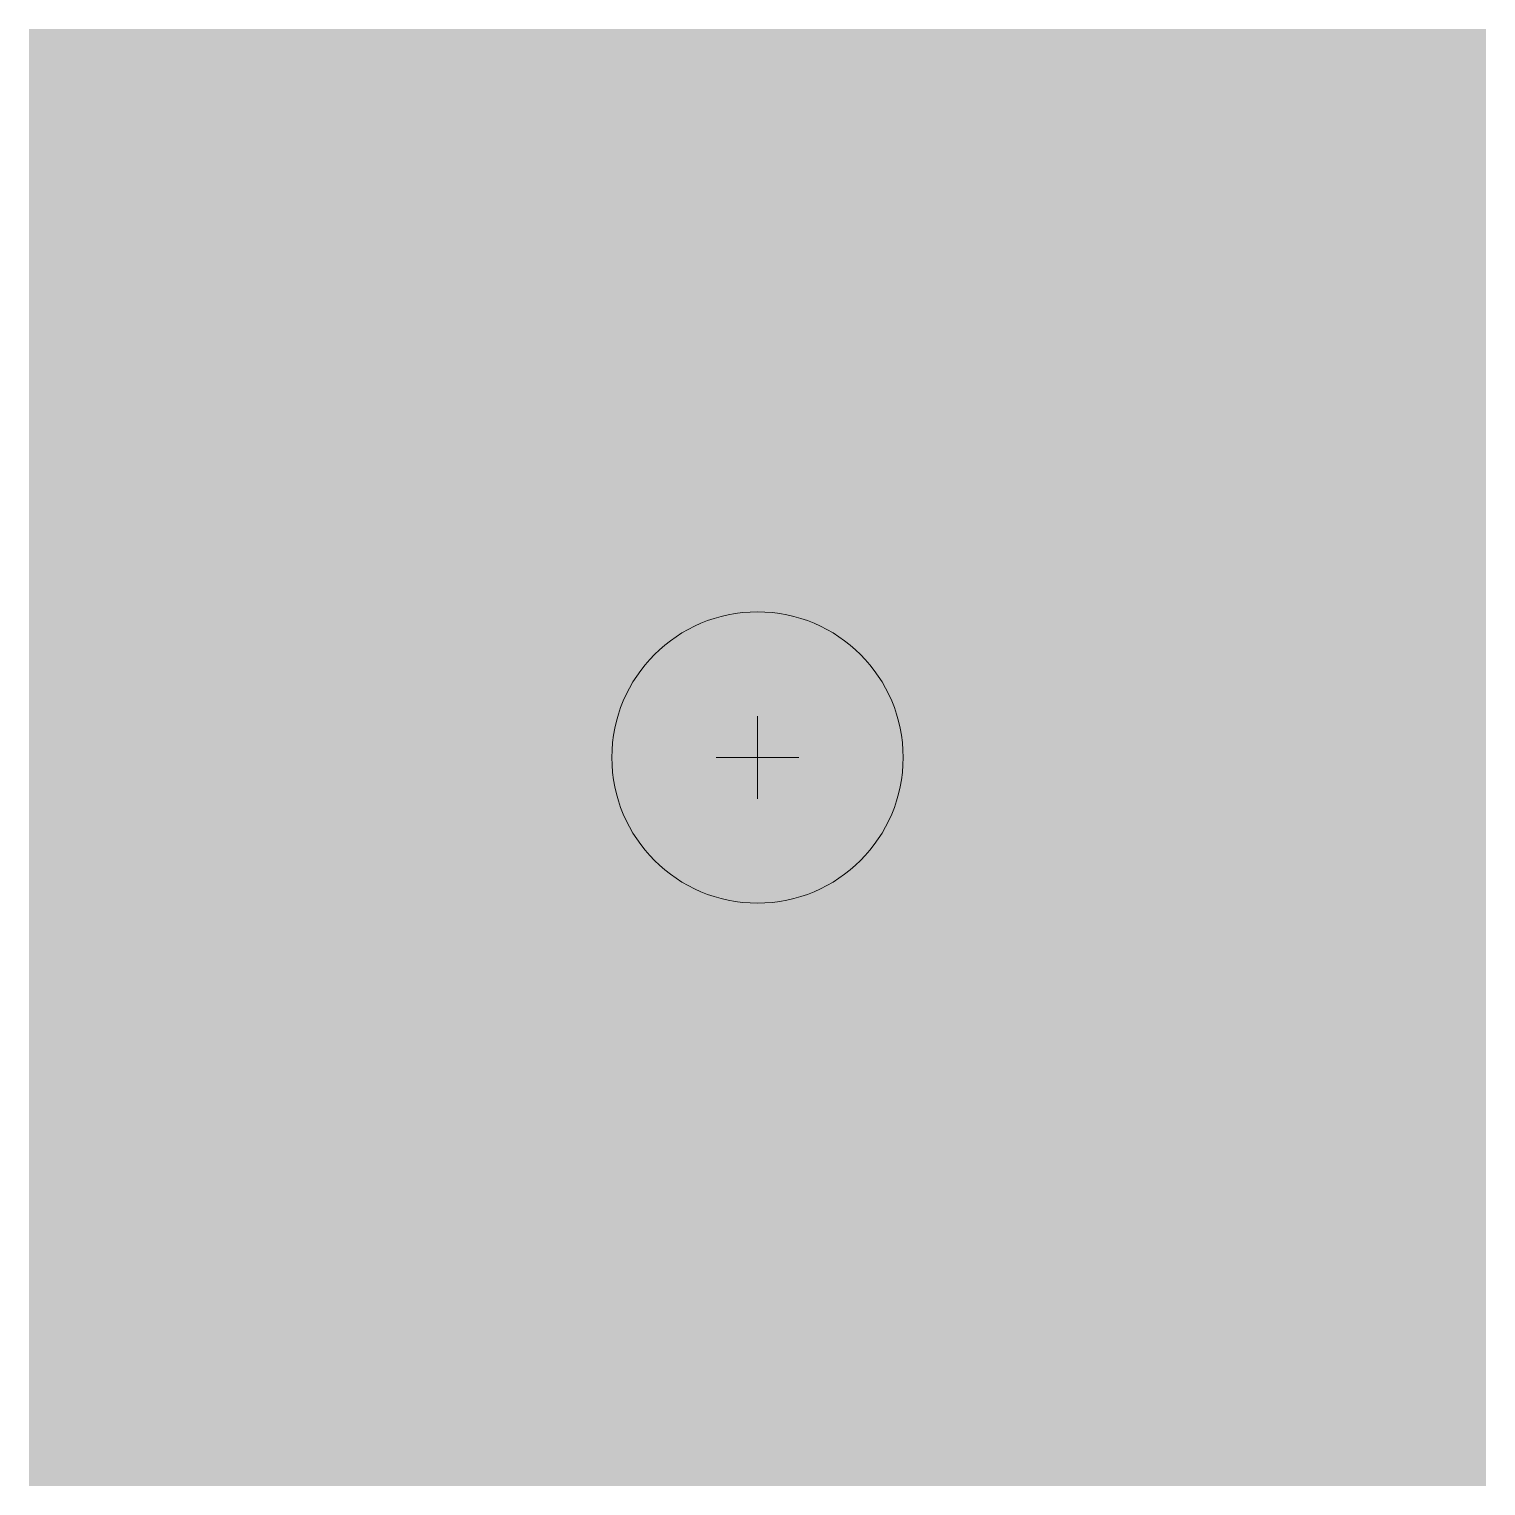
# Model space of a CAD drawing. Header units: millimetres. Extents: x -10 to 0, y 0 to 10.
import ezdxf

# ---------------------------------------------------------------- set-up
doc = ezdxf.new("R2010")
doc.units = ezdxf.units.MM
doc.layers.get('0').update_dxf_attribs({"lineweight": 13, "true_color": 0xffffff})

msp = doc.modelspace()

# ---------------------------------------------------------------- hatches: boundary and pattern name
at = {"true_color": 0x000000}
msp.add_hatch(color=7, dxfattribs=at).paths.add_polyline_path([(-10, 0), (-10, 10), (0, 10), (0, 0)])

# ---------------------------------------------------------------- linework, layer by layer
for p, q in [((-5, 5.283), (-5, 5)), ((-5.283, 5), (-5, 5)), ((-5, 5), (-4.717, 5)), ((-5, 5), (-5, 4.717))]:
    msp.add_line(p, q)
msp.add_circle((-5, 5), 1)

doc.saveas('drawing.dxf')
